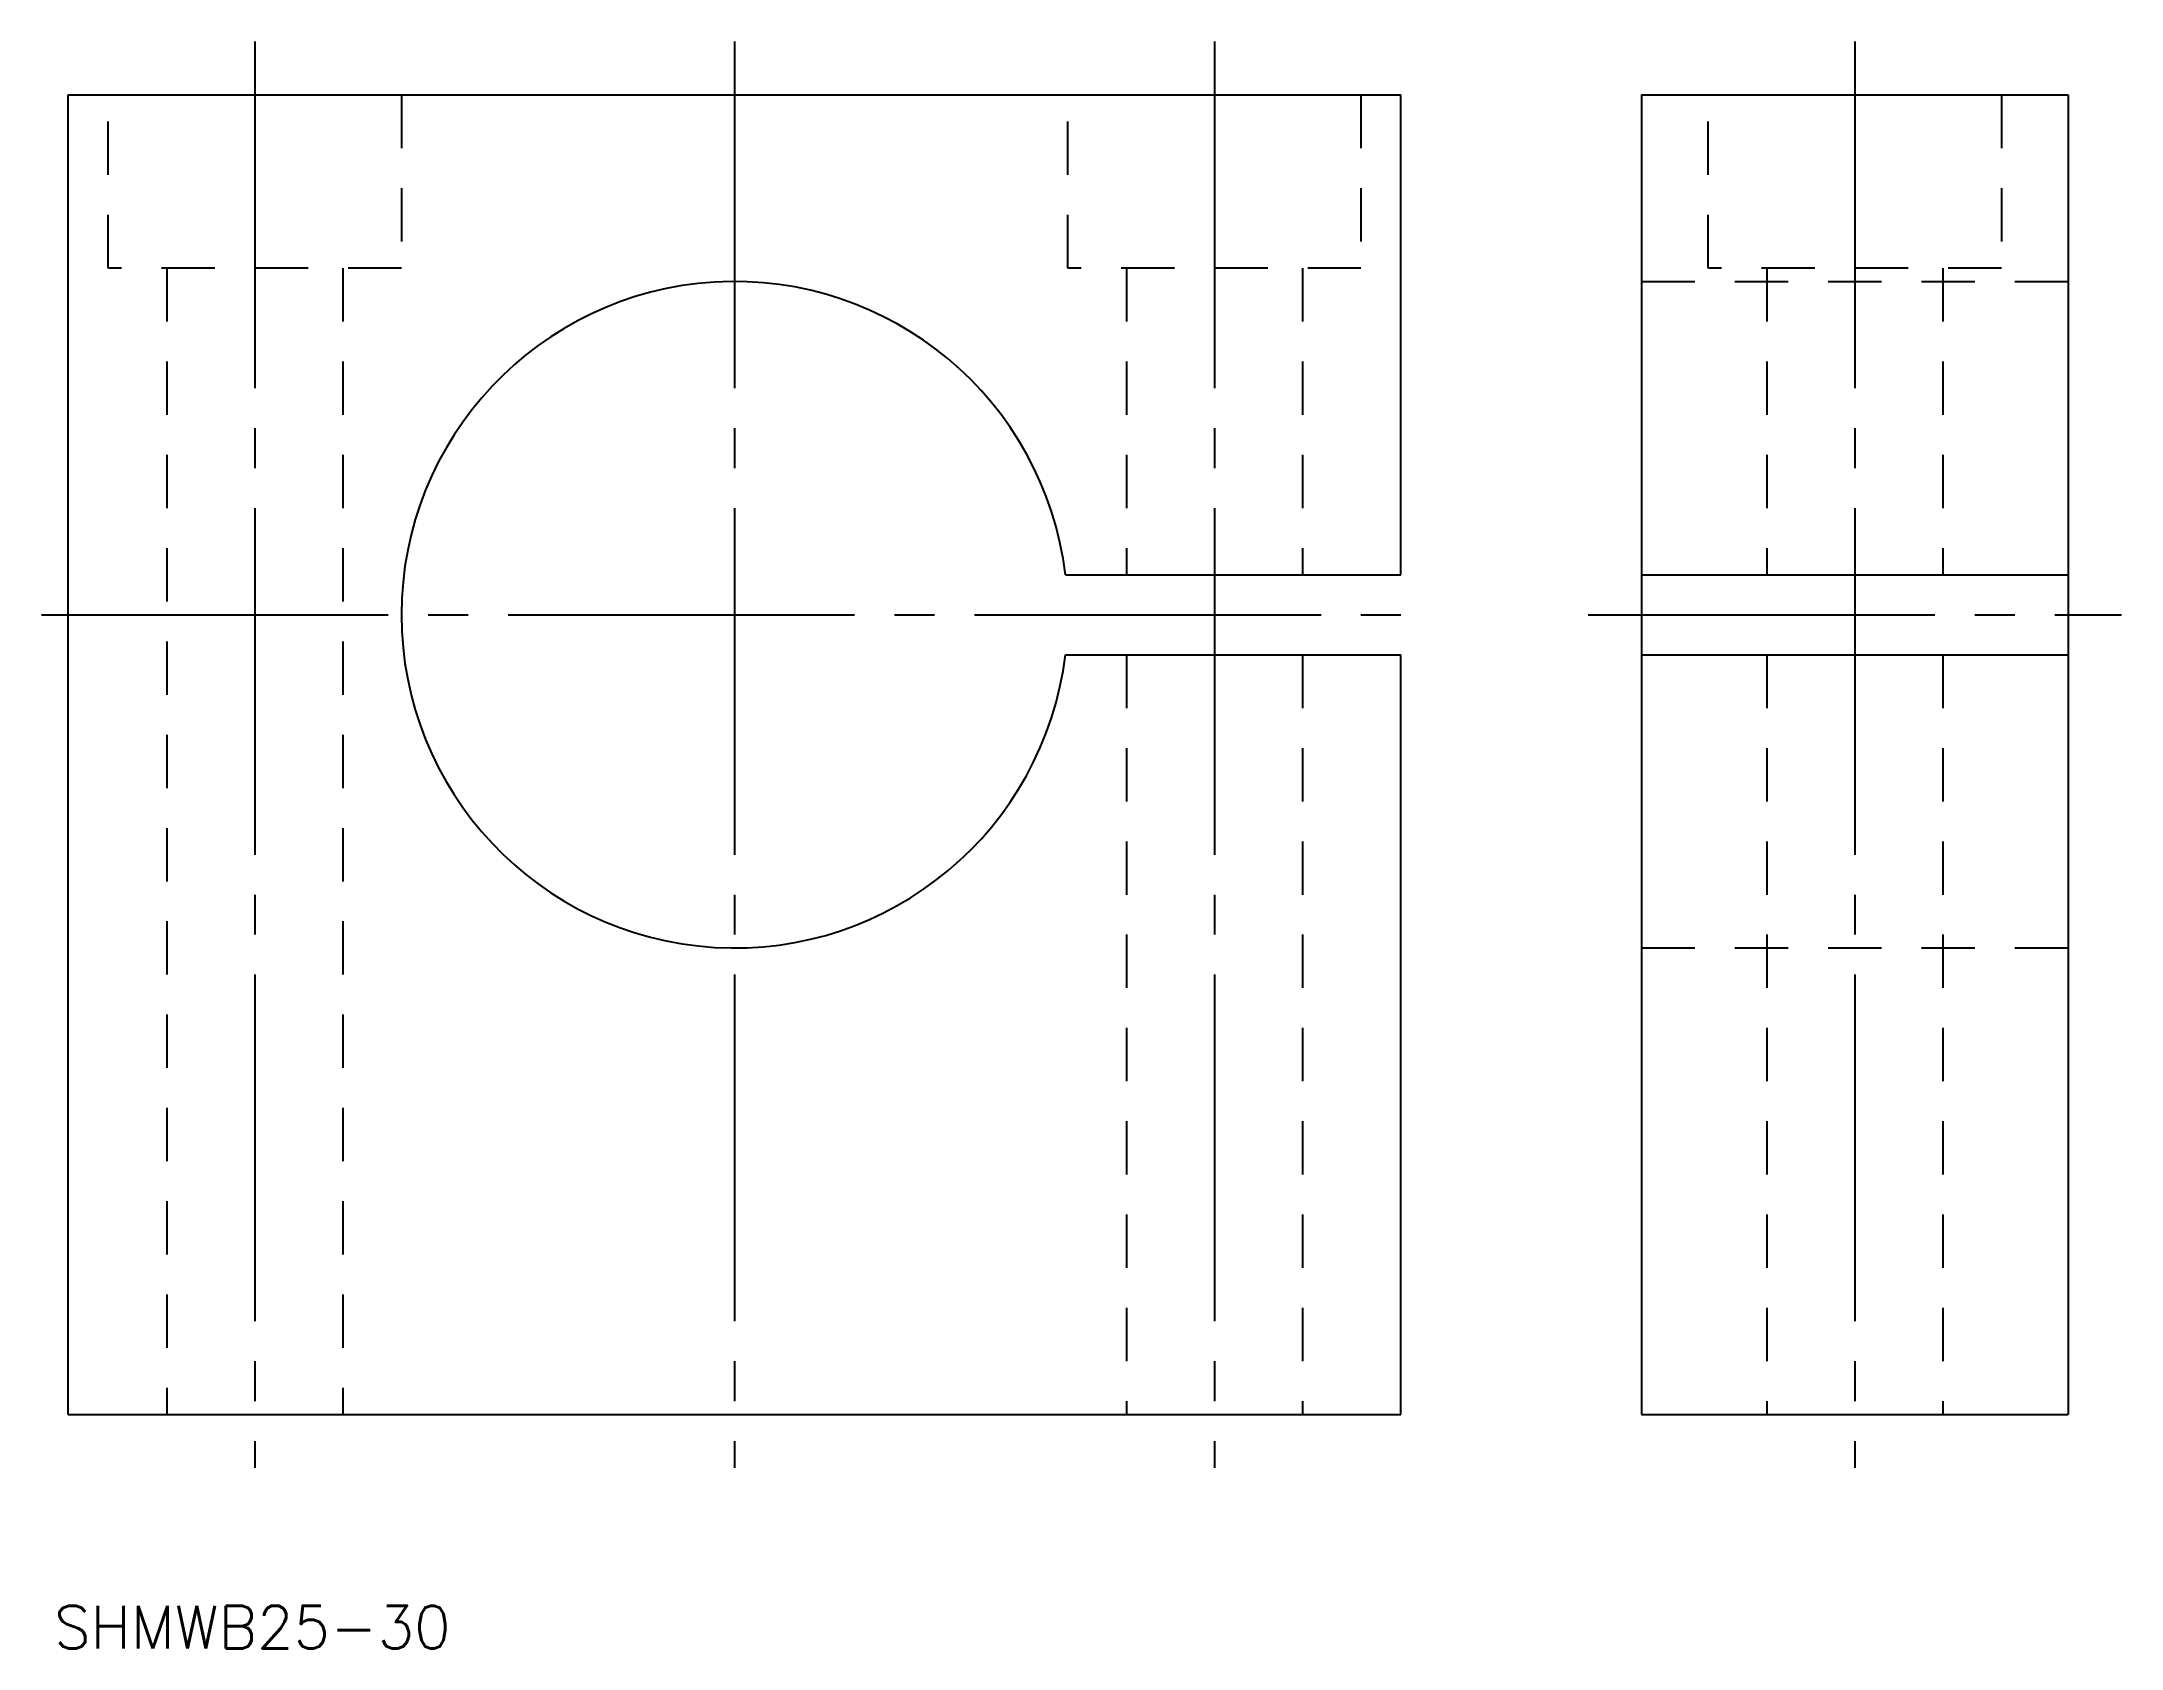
# Model space of a CAD drawing. Extents: x 49.3 to 127.3, y 204.9 to 265.2.
import ezdxf

# ---------------------------------------------------------------- set-up
doc = ezdxf.new("R2010")
doc.units = 0
doc.linetypes.add('CENTER', pattern=[17.5, 13, -1.5, 1.5, -1.5])
doc.linetypes.add('DASHED', pattern=[3.5, 2, -1.5])
doc.layers.get('0').update_dxf_attribs({"linetype": 'CONTINUOUS'})
doc.layers.add('CENTER', color=1, linetype='CENTER')
doc.styles.get("Standard").update_dxf_attribs({"font": 'txt.shx', "bigfont": '@extfont2.shx'})

msp = doc.modelspace()

# ---------------------------------------------------------------- linework, layer by layer
at = {"color": 7, "linetype": 'CONTINUOUS'}
for p, q in [((50.297, 213.705), (50.297, 263.205)), ((50.297, 263.205), (100.297, 263.205)), ((100.297, 245.205), (100.297, 263.205)), ((109.325, 263.205), (109.325, 213.705)), ((109.325, 263.205), (125.325, 263.205)), ((125.325, 263.205), (125.325, 213.705)), ((87.707, 245.205), (100.297, 245.205)), ((109.325, 245.205), (125.325, 245.205)), ((87.707, 242.205), (100.297, 242.205)), ((100.297, 213.705), (100.297, 242.205)), ((109.325, 242.205), (125.325, 242.205)), ((50.297, 213.705), (100.297, 213.705)), ((109.325, 213.705), (125.325, 213.705))]:
    msp.add_line(p, q, dxfattribs=at)
at = {"color": 3, "linetype": 'DASHED'}
for p, q in [((51.797, 256.705), (51.797, 263.205)), ((62.797, 263.205), (62.797, 256.705)), ((87.797, 256.705), (87.797, 263.205)), ((98.797, 263.205), (98.797, 256.705)), ((111.825, 256.705), (111.825, 263.205)), ((122.825, 263.205), (122.825, 256.705)), ((62.797, 256.705), (51.797, 256.705)), ((53.997, 256.705), (53.997, 213.705)), ((60.597, 256.705), (60.597, 213.705)), ((98.797, 256.705), (87.797, 256.705)), ((89.997, 256.705), (89.997, 245.205)), ((96.597, 256.705), (96.597, 245.205)), ((109.325, 256.205), (125.325, 256.205)), ((122.825, 256.705), (111.825, 256.705)), ((114.025, 256.705), (114.025, 245.205)), ((120.625, 256.705), (120.625, 245.205)), ((89.997, 242.205), (89.997, 213.705)), ((96.597, 242.205), (96.597, 213.705)), ((114.025, 242.205), (114.025, 213.705)), ((120.625, 242.205), (120.625, 213.705)), ((109.325, 231.205), (125.325, 231.205))]:
    msp.add_line(p, q, dxfattribs=at)
at = {"color": 7, "linetype": 'CONTINUOUS'}
msp.add_arc((75.297, 243.705), 12.5, 6.8921, 353.1079, dxfattribs=at)
at = {"layer": 'CENTER', "color": 1, "linetype": 'CENTER'}
for p, q in [((57.297, 265.205), (57.297, 211.705)), ((75.297, 265.205), (75.297, 211.705)), ((93.297, 265.205), (93.297, 211.705)), ((117.325, 265.205), (117.325, 211.705)), ((49.297, 243.705), (101.297, 243.705)), ((107.325, 243.705), (127.325, 243.705))]:
    msp.add_line(p, q, dxfattribs=at)

# ---------------------------------------------------------------- texts
at = {"color": 7, "linetype": 'CONTINUOUS'}
msp.add_text('SHMWB25-30', height=1.6, dxfattribs=at).set_placement((49.767, 204.932))

doc.saveas('drawing.dxf')
